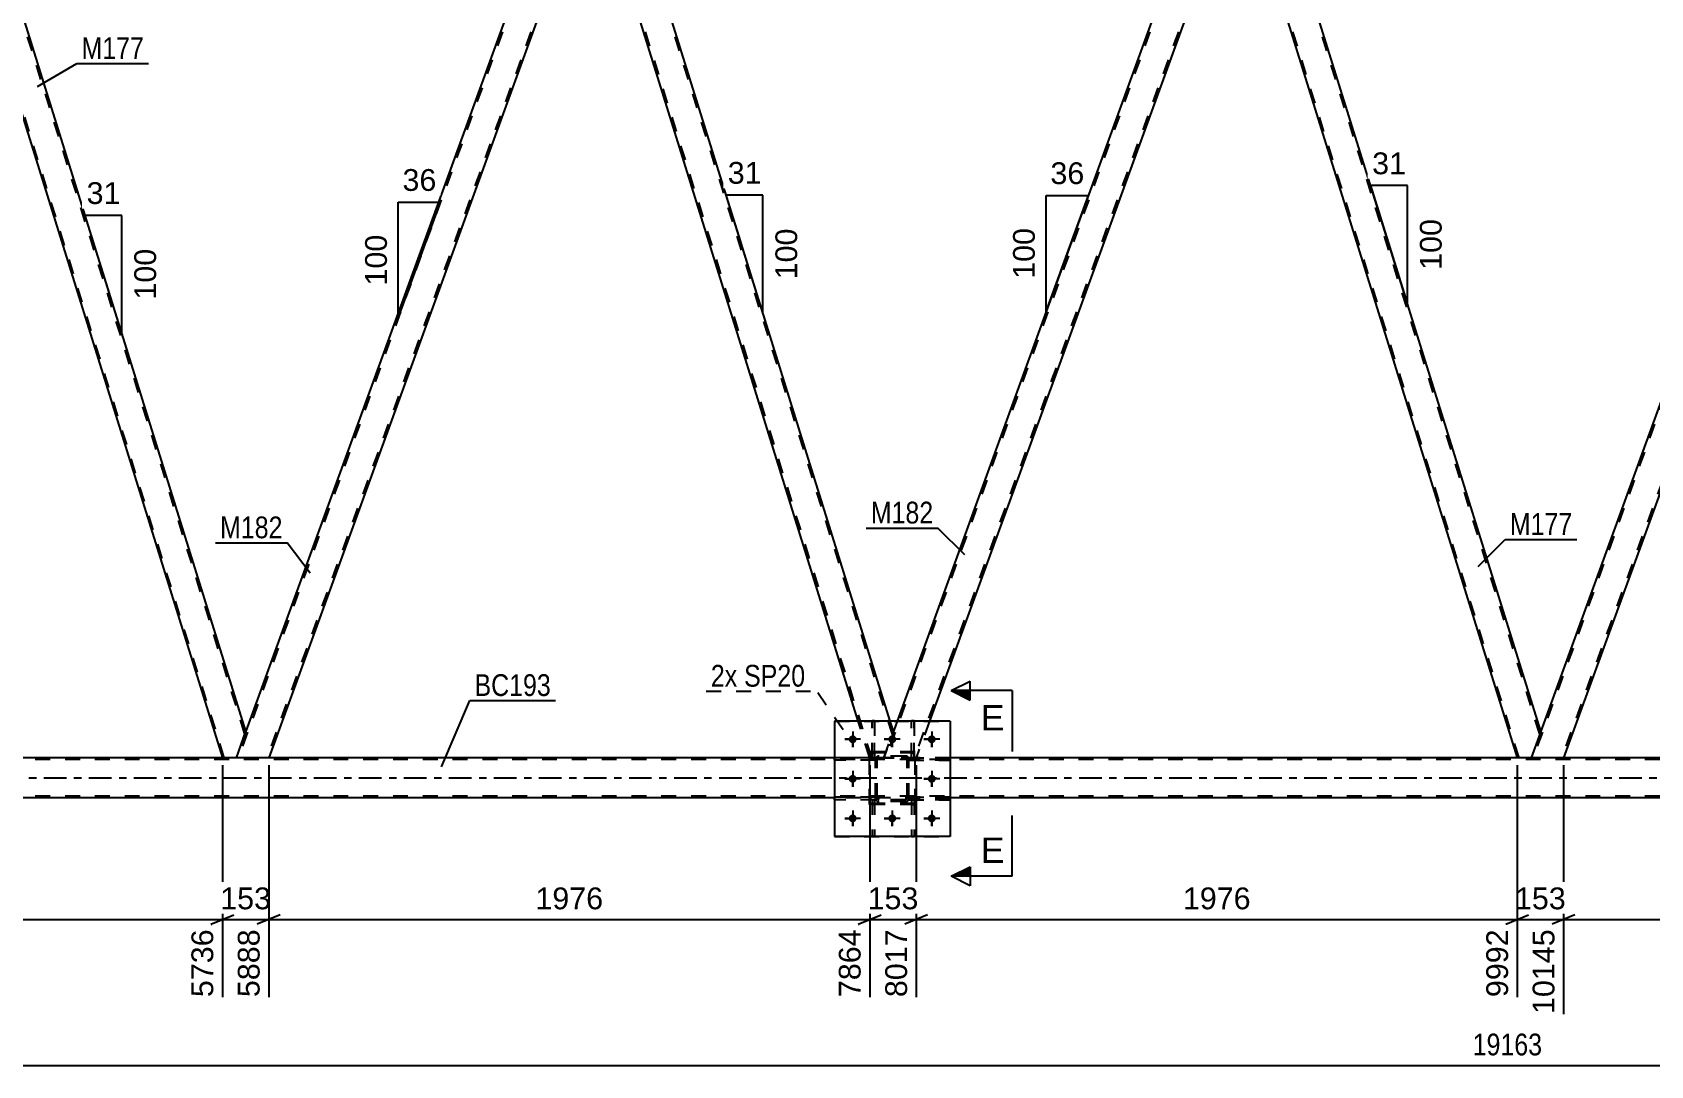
# Model space of a CAD drawing. Header units: millimetres. Extents: x -106 to 735, y -422 to 172.
# Drawn here: x 116.8 to 329.6, y -163.7 to -27.9 of the extents above; entities that cross this region are included whole.
import ezdxf

# ---------------------------------------------------------------- set-up
doc = ezdxf.new("R2010")
doc.units = ezdxf.units.MM
doc.linetypes.add('DXK_LINE_DOT2', pattern=[3.9198, 1.9599, -1.9599])
doc.linetypes.add('DXK_LINE_DOT3', pattern=[5.9187, 2.979, -0.9799, 0.9799, -0.9799])
doc.styles.add('Arial', font='ARIAL.TTF', dxfattribs={"height": 0.2})
doc.styles.add('Arial Narrow', font='ARIALN.TTF', dxfattribs={"height": 0.2})

# ---------------------------------------------------------------- blocks, each defined once
blk = doc.blocks.new('Part-717034374-4094 - 3756')
at = {"color": 7, "linetype": 'DXK_LINE_DOT2'}
for p, q in [((227.69, -128.43), (222.29, -128.43)), ((222.29, -128.43), (222.29, -128.75)), ((227.69, -128.75), (222.29, -128.75)), ((227.09, -128.75), (227.09, -128.43)), ((227.69, -128.75), (227.69, -128.43))]:
    blk.add_line(p, q, dxfattribs=at)
blk = doc.blocks.new('Part-717034374-3927 - 3756')
at = {"color": 2, "linetype": 'Continuous'}
for p, q in [((222.29, -123.22), (67.22, -123.22)), ((477.7, -123.22), (237.49, -123.22)), ((222.29, -128.5), (67.22, -128.5)), ((477.7, -128.5), (237.49, -128.5))]:
    blk.add_line(p, q, dxfattribs=at)
at = {"color": 7, "linetype": 'DXK_LINE_DOT2'}
for p, q in [((237.49, -123.22), (222.29, -123.22)), ((632.66, -123.46), (-47.39, -123.46)), ((632.66, -128.26), (-47.39, -128.26)), ((237.49, -128.5), (222.29, -128.5))]:
    blk.add_line(p, q, dxfattribs=at)
at = {"color": 7, "linetype": 'DXK_LINE_DOT3'}
blk.add_line((-47.39, -125.86), (632.66, -125.86), dxfattribs=at)
blk = doc.blocks.new('Part-717034374-3911 - 3756')
at = {"color": 7, "linetype": 'DXK_LINE_DOT2'}
for p, q in [((227.69, -123.23), (222.29, -123.23)), ((222.29, -123.55), (222.29, -123.23)), ((227.09, -123.55), (227.09, -123.23)), ((227.69, -123.23), (227.69, -123.55)), ((227.69, -123.55), (222.29, -123.55))]:
    blk.add_line(p, q, dxfattribs=at)
blk = doc.blocks.new('Part-717034374-3907 - 3756')
at = {"color": 2, "linetype": 'Continuous'}
for p, q in [((232.44, -118.4), (232.44, -118.39)), ((232.76, -118.39), (232.44, -118.39)), ((232.76, -118.4), (232.76, -118.39))]:
    blk.add_line(p, q, dxfattribs=at)
at = {"color": 7, "linetype": 'DXK_LINE_DOT2'}
for p, q in [((232.44, -123.24), (232.44, -118.4)), ((232.76, -123.24), (232.76, -118.4)), ((232.44, -122.64), (232.76, -122.64)), ((232.76, -123.24), (232.44, -123.24))]:
    blk.add_line(p, q, dxfattribs=at)
blk = doc.blocks.new('Bolt-717034374-3899 - 3756')
at = {"color": 1, "linetype": 'Continuous'}
for p, q in [((223.65, -120.8), (224.34, -120.8)), ((224.69, -119.76), (224.69, -120.45)), ((224.69, -121.84), (224.69, -121.14)), ((225.73, -120.8), (225.03, -120.8)), ((228.85, -120.8), (229.54, -120.8)), ((229.89, -119.76), (229.89, -120.45)), ((229.89, -121.84), (229.89, -121.14)), ((230.93, -120.8), (230.23, -120.8)), ((234.05, -120.8), (234.74, -120.8)), ((235.09, -119.76), (235.09, -120.45)), ((235.09, -121.84), (235.09, -121.14)), ((236.13, -120.8), (235.43, -120.8)), ((224.69, -124.96), (224.69, -125.65)), ((235.09, -124.96), (235.09, -125.65)), ((223.65, -126), (224.34, -126)), ((224.69, -127.04), (224.69, -126.34)), ((225.73, -126), (225.03, -126)), ((234.05, -126), (234.74, -126)), ((235.09, -127.04), (235.09, -126.34)), ((236.13, -126), (235.43, -126)), ((223.65, -131.2), (224.34, -131.2)), ((224.69, -130.16), (224.69, -130.85)), ((224.69, -132.24), (224.69, -131.54)), ((225.73, -131.2), (225.03, -131.2)), ((228.85, -131.2), (229.54, -131.2)), ((229.89, -130.16), (229.89, -130.85)), ((229.89, -132.24), (229.89, -131.54)), ((230.93, -131.2), (230.23, -131.2)), ((234.05, -131.2), (234.74, -131.2)), ((235.09, -130.16), (235.09, -130.85)), ((235.09, -132.24), (235.09, -131.54)), ((236.13, -131.2), (235.43, -131.2))]:
    blk.add_line(p, q, dxfattribs=at)
blk = doc.blocks.new('Part-717034374-3912 - 3756')
at = {"color": 7, "linetype": 'DXK_LINE_DOT2'}
for p, q in [((227.69, -128.43), (222.29, -128.43)), ((222.29, -128.75), (222.29, -128.43)), ((227.69, -128.75), (222.29, -128.75)), ((227.09, -128.75), (227.09, -128.43)), ((227.69, -128.43), (227.69, -128.75))]:
    blk.add_line(p, q, dxfattribs=at)
blk = doc.blocks.new('Part-717034374-3815 - 3756')
at = {"color": 7, "linetype": 'DXK_LINE_DOT2'}
for p, q in [((232.09, -128.75), (232.09, -128.43)), ((232.09, -128.43), (237.49, -128.43)), ((237.49, -128.75), (232.09, -128.75)), ((232.69, -128.75), (232.69, -128.43)), ((237.49, -128.43), (237.49, -128.75))]:
    blk.add_line(p, q, dxfattribs=at)
blk = doc.blocks.new('Part-717034374-3820 - 3756')
at = {"color": 2, "linetype": 'Continuous'}
for p, q in [((237.49, -118.4), (222.29, -118.4)), ((222.29, -118.4), (222.29, -133.6)), ((237.49, -118.4), (237.49, -133.6)), ((237.49, -133.6), (222.29, -133.6))]:
    blk.add_line(p, q, dxfattribs=at)
blk = doc.blocks.new('Part-717034374-3910 - 3756')
at = {"color": 2, "linetype": 'Continuous'}
for p, q in [((227.24, -118.4), (227.24, -118.39)), ((227.56, -118.39), (227.24, -118.39)), ((227.56, -118.4), (227.56, -118.39))]:
    blk.add_line(p, q, dxfattribs=at)
at = {"color": 7, "linetype": 'DXK_LINE_DOT2'}
for p, q in [((227.24, -123.24), (227.24, -118.4)), ((227.56, -123.24), (227.56, -118.4)), ((227.24, -122.64), (227.56, -122.64)), ((227.56, -123.24), (227.24, -123.24))]:
    blk.add_line(p, q, dxfattribs=at)
blk = doc.blocks.new('Part-717034374-3854 - 3756')
at = {"color": 7, "linetype": 'DXK_LINE_DOT2'}
for p, q in [((232.76, -128.76), (232.44, -128.76)), ((232.44, -128.76), (232.44, -133.59)), ((232.44, -129.36), (232.76, -129.36)), ((232.76, -128.76), (232.76, -133.59)), ((232.44, -133.59), (232.76, -133.59))]:
    blk.add_line(p, q, dxfattribs=at)
blk = doc.blocks.new('Part-717034374-3919 - 3756')
at = {"color": 7, "linetype": 'DXK_LINE_DOT2'}
for p, q in [((232.44, -128.76), (232.76, -128.76)), ((232.44, -128.76), (232.44, -133.59)), ((232.44, -129.36), (232.76, -129.36)), ((232.76, -128.76), (232.76, -133.59)), ((232.76, -133.59), (232.44, -133.59))]:
    blk.add_line(p, q, dxfattribs=at)
blk = doc.blocks.new('Bolt-717034374-3855 - 3756')
at = {"linetype": 'Continuous'}
for points in [[(225.21, -120.8, -1), (224.17, -120.8, -1)], [(230.41, -120.8, -1), (229.37, -120.8, -1)], [(235.61, -120.8, -1), (234.57, -120.8, -1)], [(225.21, -126, -1), (224.17, -126, -1)], [(235.61, -126, -1), (234.57, -126, -1)], [(225.21, -131.2, -1), (224.17, -131.2, -1)], [(230.41, -131.2, -1), (229.37, -131.2, -1)], [(235.61, -131.2, -1), (234.57, -131.2, -1)]]:
    blk.add_hatch(color=1, dxfattribs=at).paths.add_polyline_path(points)
at = {"color": 1, "linetype": 'Continuous'}
for p, q in [((225.73, -120.8), (223.65, -120.8)), ((224.69, -119.76), (224.69, -121.84)), ((230.93, -120.8), (228.85, -120.8)), ((229.89, -119.76), (229.89, -121.84)), ((236.13, -120.8), (234.05, -120.8)), ((235.09, -119.76), (235.09, -121.84)), ((224.69, -124.96), (224.69, -127.04)), ((235.09, -124.96), (235.09, -127.04)), ((225.73, -126), (223.65, -126)), ((236.13, -126), (234.05, -126)), ((225.73, -131.2), (223.65, -131.2)), ((224.69, -130.16), (224.69, -132.24)), ((230.93, -131.2), (228.85, -131.2)), ((229.89, -130.16), (229.89, -132.24)), ((236.13, -131.2), (234.05, -131.2)), ((235.09, -130.16), (235.09, -132.24))]:
    blk.add_line(p, q, dxfattribs=at)
blk = doc.blocks.new('Part-717034374-3922 - 3756')
at = {"color": 7, "linetype": 'DXK_LINE_DOT2'}
for p, q in [((227.24, -128.76), (227.56, -128.76)), ((227.24, -128.76), (227.24, -133.59)), ((227.24, -129.36), (227.56, -129.36)), ((227.56, -128.76), (227.56, -133.59)), ((227.56, -133.59), (227.24, -133.59))]:
    blk.add_line(p, q, dxfattribs=at)
blk = doc.blocks.new('Part-717034374-3878 - 3756')
at = {"color": 7, "linetype": 'DXK_LINE_DOT2'}
for p, q in [((358.29, -2), (314.17, -123.22)), ((362.04, -2), (317.92, -123.22)), ((362.29, -2), (360.74, -6.25)), ((315.18, -119.75), (313.91, -123.22)), ((318.17, -123.22), (313.91, -123.22))]:
    blk.add_line(p, q, dxfattribs=at)
at = {"color": 2, "linetype": 'Continuous'}
for p, q in [((358.03, -2), (315.18, -119.75)), ((358.03, -2), (362.29, -2)), ((360.74, -6.25), (318.17, -123.22))]:
    blk.add_line(p, q, dxfattribs=at)
blk = doc.blocks.new('Part-717034374-3904 - 3756')
at = {"color": 7, "linetype": 'DXK_LINE_DOT2'}
for p, q in [((227.56, -128.76), (227.24, -128.76)), ((227.24, -128.76), (227.24, -133.59)), ((227.24, -129.36), (227.56, -129.36)), ((227.56, -128.76), (227.56, -133.59)), ((227.24, -133.59), (227.56, -133.59))]:
    blk.add_line(p, q, dxfattribs=at)
blk = doc.blocks.new('Part-717034374-3913 - 3756')
at = {"color": 7, "linetype": 'DXK_LINE_DOT2'}
for p, q in [((232.09, -123.55), (232.09, -123.23)), ((232.09, -123.23), (237.49, -123.23)), ((232.69, -123.55), (232.69, -123.23)), ((237.49, -123.23), (237.49, -123.55)), ((237.49, -123.55), (232.09, -123.55))]:
    blk.add_line(p, q, dxfattribs=at)
blk = doc.blocks.new('Part-717034374-3953 - 3756')
at = {"color": 2, "linetype": 'Continuous'}
for p, q in [((277.16, -2), (275.61, -6.25)), ((278.47, -2), (277.16, -2)), ((315.18, -119.75), (278.47, -2)), ((275.61, -6.25), (312.07, -123.22)), ((314.91, -120.49), (313.91, -123.22)), ((315.18, -119.75), (314.91, -120.49))]:
    blk.add_line(p, q, dxfattribs=at)
at = {"color": 7, "linetype": 'DXK_LINE_DOT2'}
for p, q in [((315.04, -120.12), (278.22, -2)), ((312.32, -123.22), (275.75, -5.88)), ((315.16, -119.81), (314.91, -120.49)), ((313.91, -123.22), (312.07, -123.22))]:
    blk.add_line(p, q, dxfattribs=at)
blk = doc.blocks.new('Part-717034374-3958 - 3756')
at = {"color": 7, "linetype": 'DXK_LINE_DOT2'}
for p, q in [((273.16, -2), (229.04, -123.22)), ((276.9, -2), (232.78, -123.22)), ((277.16, -2), (275.61, -6.25)), ((230.54, -118.4), (228.78, -123.22)), ((234.79, -118.4), (233.04, -123.22)), ((233.04, -123.22), (228.78, -123.22))]:
    blk.add_line(p, q, dxfattribs=at)
at = {"color": 2, "linetype": 'Continuous'}
for p, q in [((272.9, -2), (230.54, -118.4)), ((272.9, -2), (277.16, -2)), ((275.61, -6.25), (234.79, -118.4))]:
    blk.add_line(p, q, dxfattribs=at)
blk = doc.blocks.new('Part-717034374-3963 - 3756')
at = {"color": 2, "linetype": 'Continuous'}
for p, q in [((192.02, -2), (190.48, -6.25)), ((193.34, -2), (192.02, -2)), ((229.62, -118.4), (193.34, -2)), ((225.43, -118.4), (190.48, -6.25))]:
    blk.add_line(p, q, dxfattribs=at)
at = {"color": 7, "linetype": 'DXK_LINE_DOT2'}
for p, q in [((229.91, -120.12), (193.09, -2)), ((227.19, -123.22), (190.61, -5.88)), ((226.93, -123.22), (225.43, -118.4)), ((230.04, -119.75), (229.62, -118.4)), ((228.78, -123.22), (230.04, -119.75)), ((226.93, -123.22), (228.78, -123.22))]:
    blk.add_line(p, q, dxfattribs=at)
blk = doc.blocks.new('Part-717034374-3968 - 3756')
at = {"color": 7, "linetype": 'DXK_LINE_DOT2'}
for p, q in [((188.02, -2), (143.9, -123.22)), ((191.77, -2), (147.65, -123.22)), ((192.02, -2), (190.48, -6.25)), ((144.91, -119.75), (143.65, -123.22)), ((147.9, -123.22), (143.65, -123.22))]:
    blk.add_line(p, q, dxfattribs=at)
at = {"color": 2, "linetype": 'Continuous'}
for p, q in [((187.77, -2), (144.91, -119.75)), ((187.77, -2), (192.02, -2)), ((190.48, -6.25), (147.9, -123.22))]:
    blk.add_line(p, q, dxfattribs=at)
blk = doc.blocks.new('Part-717034374-3973 - 3756')
at = {"color": 2, "linetype": 'Continuous'}
for p, q in [((106.89, -2), (105.34, -6.25)), ((106.89, -2), (108.21, -2)), ((144.91, -119.75), (108.21, -2)), ((105.34, -6.25), (141.8, -123.22)), ((143.65, -123.22), (144.91, -119.75))]:
    blk.add_line(p, q, dxfattribs=at)
at = {"color": 7, "linetype": 'DXK_LINE_DOT2'}
for p, q in [((144.77, -120.12), (107.96, -2)), ((142.05, -123.22), (105.48, -5.88)), ((143.65, -123.22), (141.8, -123.22))]:
    blk.add_line(p, q, dxfattribs=at)
blk = doc.blocks.new('Part-717034374-4097 - 3756')
at = {"color": 7, "linetype": 'DXK_LINE_DOT2'}
for p, q in [((227.69, -123.23), (222.29, -123.23)), ((222.29, -123.23), (222.29, -123.55)), ((227.09, -123.55), (227.09, -123.23)), ((227.69, -123.55), (227.69, -123.23)), ((227.69, -123.55), (222.29, -123.55))]:
    blk.add_line(p, q, dxfattribs=at)
blk = doc.blocks.new('Part-717034374-4010 - 3756')
at = {"color": 7, "linetype": 'DXK_LINE_DOT2'}
for p, q in [((227.69, -123.48), (227.72, -123.29)), ((227.72, -123.29), (227.69, -123.48)), ((227.93, -123.48), (227.94, -123.38)), ((227.94, -123.38), (228, -123.31)), ((227.98, -123.03), (228.17, -123)), ((228.17, -123), (227.98, -123.03)), ((228, -123.31), (228.07, -123.25)), ((228.07, -123.25), (228.17, -123.24)), ((231.61, -123), (228.17, -123)), ((228.17, -123.24), (231.61, -123.24)), ((231.61, -123), (231.79, -123.03)), ((231.79, -123.03), (231.61, -123)), ((231.61, -123.24), (231.7, -123.25)), ((231.7, -123.25), (231.78, -123.31)), ((231.78, -123.31), (231.83, -123.38)), ((231.83, -123.38), (231.85, -123.48)), ((232.05, -123.29), (232.09, -123.48)), ((232.09, -123.48), (232.05, -123.29)), ((227.69, -128.52), (227.69, -123.48)), ((227.93, -128.52), (227.93, -123.48)), ((231.85, -128.52), (231.85, -123.48)), ((232.09, -128.52), (232.09, -123.48)), ((227.72, -128.7), (227.69, -128.52)), ((227.69, -128.52), (227.72, -128.7)), ((227.94, -128.61), (227.93, -128.52)), ((228, -128.69), (227.94, -128.61)), ((228.17, -129), (227.98, -128.96)), ((227.98, -128.96), (228.17, -129)), ((228.07, -128.74), (228, -128.69)), ((228.17, -128.76), (228.07, -128.74)), ((231.61, -128.76), (228.17, -128.76)), ((231.61, -129), (228.17, -129)), ((231.7, -128.74), (231.61, -128.76)), ((231.79, -128.96), (231.61, -129)), ((231.61, -129), (231.79, -128.96)), ((231.78, -128.69), (231.7, -128.74)), ((231.83, -128.61), (231.78, -128.69)), ((231.85, -128.52), (231.83, -128.61)), ((232.09, -128.52), (232.05, -128.7)), ((232.05, -128.7), (232.09, -128.52))]:
    blk.add_line(p, q, dxfattribs=at)
at = {"color": 7, "linetype": 'DXK_LINE_DOT3'}
blk.add_line((229.89, -126), (229.89, -126), dxfattribs=at)
at = {"color": 7, "linetype": 'DXK_LINE_DOT2'}
for centre, start, end in [((228.17, -123.48), 112.5, 157.5), ((228.17, -123.48), 112.5, 157.5), ((231.61, -123.48), 22.5, 67.5), ((231.61, -123.48), 22.5, 67.5), ((228.17, -128.52), 202.5, 247.5), ((228.17, -128.52), 202.5, 247.5), ((231.61, -128.52), 292.5, 337.5), ((231.61, -128.52), 292.5, 337.5)]:
    blk.add_arc(centre, 0.48, start, end, dxfattribs=at)
blk = doc.blocks.new('Part-717034374-4030 - 3756')
at = {"color": 7, "linetype": 'DXK_LINE_DOT2'}
for p, q in [((222.29, -118.4), (222.29, -133.6)), ((222.29, -118.4), (237.49, -118.4)), ((237.49, -118.4), (237.49, -133.6)), ((222.29, -133.6), (237.49, -133.6))]:
    blk.add_line(p, q, dxfattribs=at)
blk = doc.blocks.new('Part-717034374-4031 - 3756')
at = {"color": 7, "linetype": 'DXK_LINE_DOT2'}
for p, q in [((227.69, -123.48), (227.72, -123.29)), ((227.72, -123.29), (227.69, -123.48)), ((227.93, -123.48), (227.94, -123.38)), ((227.94, -123.38), (228, -123.31)), ((227.98, -123.03), (228.17, -123)), ((228.17, -123), (227.98, -123.03)), ((228, -123.31), (228.07, -123.25)), ((228.07, -123.25), (228.17, -123.24)), ((231.61, -123), (228.17, -123)), ((228.17, -123.24), (231.61, -123.24)), ((231.61, -123), (231.79, -123.03)), ((231.79, -123.03), (231.61, -123)), ((231.61, -123.24), (231.7, -123.25)), ((231.7, -123.25), (231.78, -123.31)), ((231.78, -123.31), (231.83, -123.38)), ((231.83, -123.38), (231.85, -123.48)), ((232.05, -123.29), (232.09, -123.48)), ((232.09, -123.48), (232.05, -123.29)), ((227.69, -128.52), (227.69, -123.48)), ((227.93, -128.52), (227.93, -123.48)), ((231.85, -128.52), (231.85, -123.48)), ((232.09, -128.52), (232.09, -123.48)), ((227.72, -128.7), (227.69, -128.52)), ((227.69, -128.52), (227.72, -128.7)), ((227.94, -128.61), (227.93, -128.52)), ((228, -128.69), (227.94, -128.61)), ((228.17, -129), (227.98, -128.96)), ((227.98, -128.96), (228.17, -129)), ((228.07, -128.74), (228, -128.69)), ((228.17, -128.76), (228.07, -128.74)), ((231.61, -128.76), (228.17, -128.76)), ((231.61, -129), (228.17, -129)), ((231.7, -128.74), (231.61, -128.76)), ((231.79, -128.96), (231.61, -129)), ((231.61, -129), (231.79, -128.96)), ((231.78, -128.69), (231.7, -128.74)), ((231.83, -128.61), (231.78, -128.69)), ((231.85, -128.52), (231.83, -128.61)), ((232.09, -128.52), (232.05, -128.7)), ((232.05, -128.7), (232.09, -128.52))]:
    blk.add_line(p, q, dxfattribs=at)
at = {"color": 7, "linetype": 'DXK_LINE_DOT3'}
blk.add_line((229.89, -126), (229.89, -126), dxfattribs=at)
at = {"color": 7, "linetype": 'DXK_LINE_DOT2'}
for centre, start, end in [((228.17, -123.48), 112.5, 157.5), ((228.17, -123.48), 112.5, 157.5), ((231.61, -123.48), 22.5, 67.5), ((231.61, -123.48), 22.5, 67.5), ((228.17, -128.52), 202.5, 247.5), ((228.17, -128.52), 202.5, 247.5), ((231.61, -128.52), 292.5, 337.5), ((231.61, -128.52), 292.5, 337.5)]:
    blk.add_arc(centre, 0.48, start, end, dxfattribs=at)
blk = doc.blocks.new('Part-717034374-4032 - 3756')
at = {"color": 7, "linetype": 'DXK_LINE_DOT2'}
for p, q in [((232.89, -122.59), (226.89, -122.59)), ((226.89, -129.39), (226.89, -122.59)), ((232.89, -129.39), (232.89, -122.59)), ((232.89, -129.39), (226.89, -129.39))]:
    blk.add_line(p, q, dxfattribs=at)
blk = doc.blocks.new('Part-717034374-4033 - 3756')
at = {"color": 7, "linetype": 'DXK_LINE_DOT2'}
for p, q in [((232.89, -122.46), (226.89, -122.46)), ((226.89, -129.26), (226.89, -122.46)), ((232.89, -129.26), (232.89, -122.46)), ((232.89, -129.26), (226.89, -129.26))]:
    blk.add_line(p, q, dxfattribs=at)
blk = doc.blocks.new('Part-717034374-4077 - 3756')
at = {"color": 7, "linetype": 'DXK_LINE_DOT2'}
for p, q in [((227.24, -123.24), (227.24, -118.39)), ((227.24, -118.39), (227.56, -118.39)), ((227.56, -118.39), (227.56, -123.24)), ((227.24, -122.64), (227.56, -122.64)), ((227.56, -123.24), (227.24, -123.24))]:
    blk.add_line(p, q, dxfattribs=at)
blk = doc.blocks.new('Part-717034374-4088 - 3756')
at = {"color": 7, "linetype": 'DXK_LINE_DOT2'}
for p, q in [((237.49, -128.43), (232.09, -128.43)), ((232.09, -128.43), (232.09, -128.75)), ((232.09, -128.75), (237.49, -128.75)), ((232.69, -128.75), (232.69, -128.43)), ((237.49, -128.75), (237.49, -128.43))]:
    blk.add_line(p, q, dxfattribs=at)
blk = doc.blocks.new('Part-717034374-4091 - 3756')
at = {"color": 7, "linetype": 'DXK_LINE_DOT2'}
for p, q in [((237.49, -123.23), (232.09, -123.23)), ((232.09, -123.23), (232.09, -123.55)), ((232.69, -123.55), (232.69, -123.23)), ((237.49, -123.55), (237.49, -123.23)), ((232.09, -123.55), (237.49, -123.55))]:
    blk.add_line(p, q, dxfattribs=at)
blk = doc.blocks.new('Part-717034374-4100 - 3756')
at = {"color": 7, "linetype": 'DXK_LINE_DOT2'}
for p, q in [((232.44, -123.24), (232.44, -118.39)), ((232.44, -118.39), (232.76, -118.39)), ((232.76, -118.39), (232.76, -123.24)), ((232.44, -122.64), (232.76, -122.64)), ((232.76, -123.24), (232.44, -123.24))]:
    blk.add_line(p, q, dxfattribs=at)
blk = doc.blocks.new('AngleDimension-717034374-45473 - 3756')
at = {"color": 7, "linetype": 'Continuous'}
for p, q in [((126.97, -62.21), (123.77, -51.92)), ((128.59, -51.92), (123.77, -51.92)), ((128.59, -67.39), (123.77, -51.92)), ((128.59, -67.39), (128.59, -51.92))]:
    blk.add_line(p, q, dxfattribs=at)
at = {"color": 0}
for points in [[(129, -51.02), (129, -46.82), (123.35, -46.82), (123.35, -51.02)], [(133.69, -55.72), (129.49, -55.72), (129.49, -63.59), (133.69, -63.59)]]:
    blk.add_wipeout(points, dxfattribs=at)
at = {"color": 3, "style": 'Arial'}
blk.add_text('31', height=2.865, dxfattribs=at).set_placement((123.95, -50.42))
blk.add_text('100', height=2.865, rotation=90.0002, dxfattribs=at).set_placement((133.09, -62.99))
blk = doc.blocks.new('StraightDimension-717034374-5338 - 3756')
at = {"color": 7, "linetype": 'Continuous'}
blk.add_line((-56.65, -163.71), (678.23, -163.71), dxfattribs=at)
at = {"color": 0}
blk.add_wipeout([(315.96, -162.96), (315.96, -158.76), (305.62, -158.76), (305.62, -162.96)], dxfattribs=at)
at = {"color": 3, "style": 'Arial Narrow'}
blk.add_text('19163', height=2.863, dxfattribs=at).set_placement((306.22, -162.36))
blk = doc.blocks.new('StraightDimension-717034374-4788 - 3756')
at = {"color": 7, "linetype": 'Continuous'}
for p, q in [((318.17, -124.22), (318.17, -156.92)), ((397.2, -124.22), (397.2, -156.92)), ((319.67, -143.9), (316.67, -145.1)), ((318.17, -144.5), (397.2, -144.5)), ((395.7, -145.1), (398.7, -143.9))]:
    blk.add_line(p, q, dxfattribs=at)
at = {"color": 0}
blk.add_wipeout([(362.73, -143.75), (362.73, -139.55), (352.64, -139.55), (352.64, -143.75)], dxfattribs=at)
at = {"color": 0, "linetype": 'Continuous'}
blk.add_wipeout([(396.6, -145.2), (392.4, -145.2), (392.4, -157.52), (396.6, -157.52)], dxfattribs=at)
at = {"color": 3, "style": 'Arial'}
blk.add_text('1976', height=2.865, dxfattribs=at).set_placement((353.24, -143.15))
at = {"color": 3, "linetype": 'Continuous', "style": 'Arial'}
blk.add_text('12121', height=2.865, rotation=90.0002, dxfattribs=at).set_placement((396, -156.92))
blk = doc.blocks.new('AngleDimension-717034374-45518 - 3756')
at = {"color": 7, "linetype": 'Continuous'}
for p, q in [((209.99, -55.41), (208.07, -49.26)), ((212.89, -49.26), (208.07, -49.26)), ((212.89, -64.73), (208.07, -49.26)), ((212.89, -64.73), (212.89, -49.26))]:
    blk.add_line(p, q, dxfattribs=at)
at = {"color": 0}
for points in [[(213.31, -48.36), (213.31, -44.16), (207.66, -44.16), (207.66, -48.36)], [(217.99, -53.06), (213.79, -53.06), (213.79, -60.93), (217.99, -60.93)]]:
    blk.add_wipeout(points, dxfattribs=at)
at = {"color": 3, "style": 'Arial'}
blk.add_text('31', height=2.865, dxfattribs=at).set_placement((208.26, -47.76))
blk.add_text('100', height=2.865, rotation=90.0002, dxfattribs=at).set_placement((217.39, -60.33))
blk = doc.blocks.new('AngleDimension-717034374-45546 - 3756')
at = {"color": 7, "linetype": 'Continuous'}
for p, q in [((295.35, -56.13), (292.82, -48.01)), ((297.64, -48.01), (292.82, -48.01)), ((297.64, -63.48), (292.82, -48.01)), ((297.64, -63.48), (297.64, -48.01))]:
    blk.add_line(p, q, dxfattribs=at)
at = {"color": 0}
for points in [[(298.05, -47.11), (298.05, -42.91), (292.4, -42.91), (292.4, -47.11)], [(302.74, -51.81), (298.54, -51.81), (298.54, -59.68), (302.74, -59.68)]]:
    blk.add_wipeout(points, dxfattribs=at)
at = {"color": 3, "style": 'Arial'}
blk.add_text('31', height=2.865, dxfattribs=at).set_placement((293, -46.51))
blk.add_text('100', height=2.865, rotation=90.0002, dxfattribs=at).set_placement((302.14, -59.08))
blk = doc.blocks.new('StraightDimension-717034374-4579 - 3756')
at = {"color": 7, "linetype": 'Continuous'}
for p, q in [((62.77, -124.22), (62.77, -154.7)), ((141.8, -124.22), (141.8, -154.7)), ((64.27, -143.9), (61.27, -145.1)), ((62.77, -144.5), (141.8, -144.5)), ((140.3, -145.1), (143.3, -143.9))]:
    blk.add_line(p, q, dxfattribs=at)
at = {"color": 0}
blk.add_wipeout([(107.33, -143.75), (107.33, -139.55), (97.24, -139.55), (97.24, -143.75)], dxfattribs=at)
at = {"color": 0, "linetype": 'Continuous'}
blk.add_wipeout([(141.2, -145.2), (137, -145.2), (137, -155.3), (141.2, -155.3)], dxfattribs=at)
at = {"color": 3, "style": 'Arial'}
blk.add_text('1976', height=2.865, dxfattribs=at).set_placement((97.84, -143.15))
at = {"color": 3, "linetype": 'Continuous', "style": 'Arial'}
blk.add_text('5736', height=2.865, rotation=90.0002, dxfattribs=at).set_placement((140.6, -154.7))
blk = doc.blocks.new('AngleDimension-717034374-45532 - 3756')
at = {"color": 7, "linetype": 'Continuous'}
for p, q in [((250.14, -49.31), (255.68, -49.31)), ((250.14, -64.54), (255.68, -49.31)), ((250.14, -64.54), (250.14, -49.31)), ((252.06, -59.26), (255.68, -49.31))]:
    blk.add_line(p, q, dxfattribs=at)
at = {"color": 0}
for points in [[(255.73, -48.41), (255.73, -44.21), (250.09, -44.21), (250.09, -48.41)], [(249.24, -52.99), (245.04, -52.99), (245.04, -60.86), (249.24, -60.86)]]:
    blk.add_wipeout(points, dxfattribs=at)
at = {"color": 3, "style": 'Arial'}
blk.add_text('36', height=2.865, dxfattribs=at).set_placement((250.69, -47.81))
blk.add_text('100', height=2.865, rotation=90.0002, dxfattribs=at).set_placement((248.64, -60.26))
blk = doc.blocks.new('StraightDimension-717034374-4603 - 3756')
at = {"color": 7, "linetype": 'Continuous'}
for p, q in [((141.8, -124.22), (141.8, -154.7)), ((147.9, -124.22), (147.9, -154.7)), ((140.3, -145.1), (143.3, -143.9)), ((141.8, -144.5), (147.9, -144.5)), ((149.4, -143.9), (146.4, -145.1))]:
    blk.add_line(p, q, dxfattribs=at)
at = {"color": 0}
blk.add_wipeout([(148.79, -143.75), (148.79, -139.55), (140.92, -139.55), (140.92, -143.75)], dxfattribs=at)
at = {"color": 0, "linetype": 'Continuous'}
blk.add_wipeout([(147.3, -145.2), (143.1, -145.2), (143.1, -155.3), (147.3, -155.3)], dxfattribs=at)
at = {"color": 3, "style": 'Arial'}
blk.add_text('153', height=2.865, dxfattribs=at).set_placement((141.52, -143.15))
at = {"color": 3, "linetype": 'Continuous', "style": 'Arial'}
blk.add_text('5888', height=2.865, rotation=90.0002, dxfattribs=at).set_placement((146.7, -154.7))
blk = doc.blocks.new('StraightDimension-717034374-4627 - 3756')
at = {"color": 7, "linetype": 'Continuous'}
for p, q in [((147.9, -124.22), (147.9, -154.7)), ((226.93, -124.22), (226.93, -154.7)), ((149.4, -143.9), (146.4, -145.1)), ((147.9, -144.5), (226.93, -144.5)), ((225.43, -145.1), (228.43, -143.9))]:
    blk.add_line(p, q, dxfattribs=at)
at = {"color": 0}
blk.add_wipeout([(192.47, -143.75), (192.47, -139.55), (182.37, -139.55), (182.37, -143.75)], dxfattribs=at)
at = {"color": 0, "linetype": 'Continuous'}
blk.add_wipeout([(226.33, -145.2), (222.13, -145.2), (222.13, -155.3), (226.33, -155.3)], dxfattribs=at)
at = {"color": 3, "style": 'Arial'}
blk.add_text('1976', height=2.865, dxfattribs=at).set_placement((182.97, -143.15))
at = {"color": 3, "linetype": 'Continuous', "style": 'Arial'}
blk.add_text('7864', height=2.865, rotation=90.0002, dxfattribs=at).set_placement((225.73, -154.7))
blk = doc.blocks.new('StraightDimension-717034374-4812 - 3756')
at = {"color": 7, "linetype": 'Continuous'}
for p, q in [((312.07, -124.22), (312.07, -154.7)), ((318.17, -124.22), (318.17, -156.92)), ((310.57, -145.1), (313.57, -143.9)), ((312.07, -144.5), (318.17, -144.5)), ((319.67, -143.9), (316.67, -145.1))]:
    blk.add_line(p, q, dxfattribs=at)
at = {"color": 0}
blk.add_wipeout([(319.06, -143.75), (319.06, -139.55), (311.18, -139.55), (311.18, -143.75)], dxfattribs=at)
at = {"color": 0, "linetype": 'Continuous'}
blk.add_wipeout([(317.57, -145.2), (313.37, -145.2), (313.37, -157.52), (317.57, -157.52)], dxfattribs=at)
at = {"color": 3, "style": 'Arial'}
blk.add_text('153', height=2.865, dxfattribs=at).set_placement((311.78, -143.15))
at = {"color": 3, "linetype": 'Continuous', "style": 'Arial'}
blk.add_text('10145', height=2.865, rotation=90.0002, dxfattribs=at).set_placement((316.97, -156.92))
blk = doc.blocks.new('StraightDimension-717034374-4836 - 3756')
at = {"color": 7, "linetype": 'Continuous'}
for p, q in [((233.04, -124.22), (233.04, -154.7)), ((312.07, -124.22), (312.07, -154.7)), ((234.54, -143.9), (231.54, -145.1)), ((233.04, -144.5), (312.07, -144.5)), ((310.57, -145.1), (313.57, -143.9))]:
    blk.add_line(p, q, dxfattribs=at)
at = {"color": 0}
blk.add_wipeout([(277.6, -143.75), (277.6, -139.55), (267.51, -139.55), (267.51, -143.75)], dxfattribs=at)
at = {"color": 0, "linetype": 'Continuous'}
blk.add_wipeout([(311.47, -145.2), (307.27, -145.2), (307.27, -155.3), (311.47, -155.3)], dxfattribs=at)
at = {"color": 3, "style": 'Arial'}
blk.add_text('1976', height=2.865, dxfattribs=at).set_placement((268.11, -143.15))
at = {"color": 3, "linetype": 'Continuous', "style": 'Arial'}
blk.add_text('9992', height=2.865, rotation=90.0002, dxfattribs=at).set_placement((310.87, -154.7))
blk = doc.blocks.new('StraightDimension-717034374-4860 - 3756')
at = {"color": 7, "linetype": 'Continuous'}
for p, q in [((226.93, -124.22), (226.93, -154.7)), ((233.04, -124.22), (233.04, -154.7)), ((225.43, -145.1), (228.43, -143.9)), ((226.93, -144.5), (233.04, -144.5)), ((234.54, -143.9), (231.54, -145.1))]:
    blk.add_line(p, q, dxfattribs=at)
at = {"color": 0}
blk.add_wipeout([(233.92, -143.75), (233.92, -139.55), (226.05, -139.55), (226.05, -143.75)], dxfattribs=at)
at = {"color": 0, "linetype": 'Continuous'}
blk.add_wipeout([(232.44, -145.2), (228.24, -145.2), (228.24, -155.3), (232.44, -155.3)], dxfattribs=at)
at = {"color": 3, "style": 'Arial'}
blk.add_text('153', height=2.865, dxfattribs=at).set_placement((226.65, -143.15))
at = {"color": 3, "linetype": 'Continuous', "style": 'Arial'}
blk.add_text('8017', height=2.865, rotation=90.0002, dxfattribs=at).set_placement((231.84, -154.7))
blk = doc.blocks.new('AngleDimension-717034374-45487 - 3756')
at = {"color": 7, "linetype": 'Continuous'}
for p, q in [((164.94, -50.2), (170.48, -50.2)), ((164.94, -65.42), (170.48, -50.2)), ((164.94, -65.42), (164.94, -50.2)), ((166.3, -61.67), (170.48, -50.2))]:
    blk.add_line(p, q, dxfattribs=at)
at = {"color": 0}
for points in [[(170.53, -49.3), (170.53, -45.1), (164.89, -45.1), (164.89, -49.3)], [(164.04, -53.87), (159.84, -53.87), (159.84, -61.74), (164.04, -61.74)]]:
    blk.add_wipeout(points, dxfattribs=at)
at = {"color": 3, "style": 'Arial'}
blk.add_text('36', height=2.865, dxfattribs=at).set_placement((165.49, -48.7))
blk.add_text('100', height=2.865, rotation=90.0002, dxfattribs=at).set_placement((163.44, -61.14))
blk = doc.blocks.new('Mark-717034374-3954 - 3756')
at = {"color": 0}
blk.add_wipeout([(235.29, -92.43), (235.29, -89.43), (227.07, -89.43), (227.07, -92.43)], dxfattribs=at)
blk.add_wipeout([(235.29, -92.43), (235.29, -89.43), (227.07, -89.43), (227.07, -92.43)], dxfattribs=at)
at = {"color": 30, "linetype": 'Continuous'}
for p in [(226.47, -93.03), (239.43, -96.56)]:
    blk.add_line(p, (235.89, -93.03), dxfattribs=at)
at = {"color": 3, "style": 'Arial Narrow'}
blk.add_text('M182', height=2.863, dxfattribs=at).set_placement((227.07, -92.43))
blk = doc.blocks.new('Mark-717034374-3964 - 3756')
at = {"color": 0}
blk.add_wipeout([(149.72, -94.37), (149.72, -91.37), (141.5, -91.37), (141.5, -94.37)], dxfattribs=at)
blk.add_wipeout([(149.72, -94.37), (149.72, -91.37), (141.5, -91.37), (141.5, -94.37)], dxfattribs=at)
at = {"color": 30, "linetype": 'Continuous'}
for p in [(140.9, -94.97), (153.33, -98.96)]:
    blk.add_line(p, (150.32, -94.97), dxfattribs=at)
at = {"color": 3, "style": 'Arial Narrow'}
blk.add_text('M182', height=2.863, dxfattribs=at).set_placement((141.5, -94.37))
blk = doc.blocks.new('Mark-717034374-3923 - 3756')
at = {"color": 0}
blk.add_wipeout([(185.01, -115.11), (185.01, -112.11), (174.96, -112.11), (174.96, -115.11)], dxfattribs=at)
blk.add_wipeout([(185.01, -115.11), (185.01, -112.11), (174.96, -112.11), (174.96, -115.11)], dxfattribs=at)
at = {"color": 30, "linetype": 'Continuous'}
for p, q in [((170.62, -124.43), (174.36, -115.71)), ((174.36, -115.71), (185.61, -115.71))]:
    blk.add_line(p, q, dxfattribs=at)
at = {"color": 3, "style": 'Arial Narrow'}
blk.add_text('BC193', height=2.863, dxfattribs=at).set_placement((174.96, -115.11))
blk = doc.blocks.new('Mark-717034374-3949 - 3756')
at = {"color": 0}
blk.add_wipeout([(319.32, -93.93), (319.32, -90.93), (311.1, -90.93), (311.1, -93.93)], dxfattribs=at)
blk.add_wipeout([(319.32, -93.93), (319.32, -90.93), (311.1, -90.93), (311.1, -93.93)], dxfattribs=at)
at = {"color": 30, "linetype": 'Continuous'}
for p, q in [((306.96, -98.07), (310.5, -94.53)), ((310.5, -94.53), (319.92, -94.53))]:
    blk.add_line(p, q, dxfattribs=at)
at = {"color": 3, "style": 'Arial Narrow'}
blk.add_text('M177', height=2.863, dxfattribs=at).set_placement((311.1, -93.93))
blk = doc.blocks.new('Mark-717034374-3969 - 3756')
at = {"color": 0}
blk.add_wipeout([(131.51, -31.36), (131.51, -28.36), (123.28, -28.36), (123.28, -31.36)], dxfattribs=at)
blk.add_wipeout([(131.51, -31.36), (131.51, -28.36), (123.28, -28.36), (123.28, -31.36)], dxfattribs=at)
at = {"color": 30, "linetype": 'Continuous'}
for p, q in [((117.49, -34.96), (122.68, -31.96)), ((122.68, -31.96), (132.11, -31.96))]:
    blk.add_line(p, q, dxfattribs=at)
at = {"color": 3, "style": 'Arial Narrow'}
blk.add_text('M177', height=2.863, dxfattribs=at).set_placement((123.28, -31.36))
blk = doc.blocks.new('MarkSet-717034374-5784 - 3756')
at = {"color": 30, "linetype": 'DXK_LINE_DOT2'}
blk.add_line((223.43, -119.54), (219.95, -114.48), dxfattribs=at)
at = {"color": 0}
blk.add_wipeout([(209.51, -113.88), (209.51, -110.88), (206.04, -110.88), (206.04, -113.88)], dxfattribs=at)
blk.add_wipeout([(209.51, -113.88), (209.51, -110.88), (206.04, -110.88), (206.04, -113.88)], dxfattribs=at)
blk.add_wipeout([(218.45, -113.88), (218.45, -110.88), (210.41, -110.88), (210.41, -113.88)], dxfattribs=at)
blk.add_wipeout([(218.45, -113.88), (218.45, -110.88), (210.41, -110.88), (210.41, -113.88)], dxfattribs=at)
at = {"color": 30, "linetype": 'DXK_LINE_DOT2'}
blk.add_line((205.44, -114.48), (219.95, -114.48), dxfattribs=at)
at = {"color": 3, "style": 'Arial Narrow'}
for s, p in [('2x', (206.04, -113.88)), ('SP20', (210.41, -113.88))]:
    blk.add_text(s, height=2.863, dxfattribs=at).set_placement(p)
blk = doc.blocks.new('SectionMark-717034374-5673 - 3756')
at = {"linetype": 'Continuous'}
for points in [[(240.14, -114.39), (240.14, -115.64), (237.64, -114.39)], [(240.14, -137.56), (240.14, -138.81), (237.64, -138.81)]]:
    blk.add_hatch(color=6, dxfattribs=at).paths.add_polyline_path(points)
at = {"color": 6, "linetype": 'Continuous'}
for p, q in [((237.64, -114.39), (240.14, -113.14)), ((245.64, -114.39), (237.64, -114.39)), ((237.64, -114.39), (240.14, -115.64)), ((240.14, -115.64), (240.14, -113.14)), ((237.64, -138.81), (240.14, -137.56)), ((240.14, -137.56), (240.14, -140.06)), ((245.64, -138.81), (237.64, -138.81)), ((240.14, -140.06), (237.64, -138.81))]:
    blk.add_line(p, q, dxfattribs=at)
at = {"color": 0, "linetype": 'Continuous'}
for points in [[(244.64, -119.64), (244.64, -116.14), (241.53, -116.14), (241.53, -119.64)], [(244.64, -137.06), (244.64, -133.56), (241.53, -133.56), (241.53, -137.06)]]:
    blk.add_wipeout(points, dxfattribs=at)
at = {"color": 6, "linetype": 'Continuous'}
for p, q in [((245.64, -114.39), (245.64, -122.39)), ((245.64, -138.81), (245.64, -130.81))]:
    blk.add_line(p, q, dxfattribs=at)
at = {"color": 3, "linetype": 'Continuous', "style": 'Arial'}
for p in [(241.53, -119.64), (241.53, -137.06)]:
    blk.add_text('E', height=3.34, dxfattribs=at).set_placement(p)

msp = doc.modelspace()

# ---------------------------------------------------------------- block references
for name in ['Part-717034374-3973 - 3756', 'Part-717034374-3968 - 3756', 'Part-717034374-3963 - 3756', 'Part-717034374-3958 - 3756', 'Part-717034374-3953 - 3756', 'Part-717034374-3878 - 3756', 'Part-717034374-3820 - 3756', 'Part-717034374-4030 - 3756', 'Part-717034374-3910 - 3756', 'Part-717034374-4077 - 3756', 'Part-717034374-3907 - 3756', 'Part-717034374-4100 - 3756', 'Bolt-717034374-3899 - 3756', 'Bolt-717034374-3855 - 3756', 'Part-717034374-3927 - 3756', 'Part-717034374-3911 - 3756', 'Part-717034374-4097 - 3756', 'Part-717034374-4033 - 3756', 'Part-717034374-4032 - 3756', 'Part-717034374-4010 - 3756', 'Part-717034374-4031 - 3756', 'Part-717034374-3913 - 3756', 'Part-717034374-4091 - 3756', 'Part-717034374-4094 - 3756', 'Part-717034374-3912 - 3756', 'Part-717034374-3922 - 3756', 'Part-717034374-3904 - 3756', 'Part-717034374-3815 - 3756', 'Part-717034374-4088 - 3756', 'Part-717034374-3854 - 3756', 'Part-717034374-3919 - 3756']:
    msp.add_blockref(name, (0, 0))

# ---------------------------------------------------------------- next in the draw order: block references
msp.add_blockref('AngleDimension-717034374-45473 - 3756', (0, 0))

# ---------------------------------------------------------------- next in the draw order: block references
msp.add_blockref('StraightDimension-717034374-5338 - 3756', (0, 0))

# ---------------------------------------------------------------- next in the draw order: block references
for name in ['Mark-717034374-3969 - 3756', 'AngleDimension-717034374-45518 - 3756', 'AngleDimension-717034374-45532 - 3756', 'AngleDimension-717034374-45546 - 3756', 'AngleDimension-717034374-45487 - 3756', 'Mark-717034374-3964 - 3756', 'Mark-717034374-3954 - 3756', 'Mark-717034374-3949 - 3756', 'MarkSet-717034374-5784 - 3756', 'StraightDimension-717034374-4579 - 3756', 'StraightDimension-717034374-4788 - 3756']:
    msp.add_blockref(name, (0, 0))

# ---------------------------------------------------------------- next in the draw order: block references
for name in ['StraightDimension-717034374-4603 - 3756', 'StraightDimension-717034374-4812 - 3756']:
    msp.add_blockref(name, (0, 0))

# ---------------------------------------------------------------- next in the draw order: block references
for name in ['StraightDimension-717034374-4627 - 3756', 'StraightDimension-717034374-4836 - 3756']:
    msp.add_blockref(name, (0, 0))

# ---------------------------------------------------------------- next in the draw order: block references
for name in ['Mark-717034374-3923 - 3756', 'SectionMark-717034374-5673 - 3756', 'StraightDimension-717034374-4860 - 3756']:
    msp.add_blockref(name, (0, 0))

doc.saveas('drawing.dxf')
